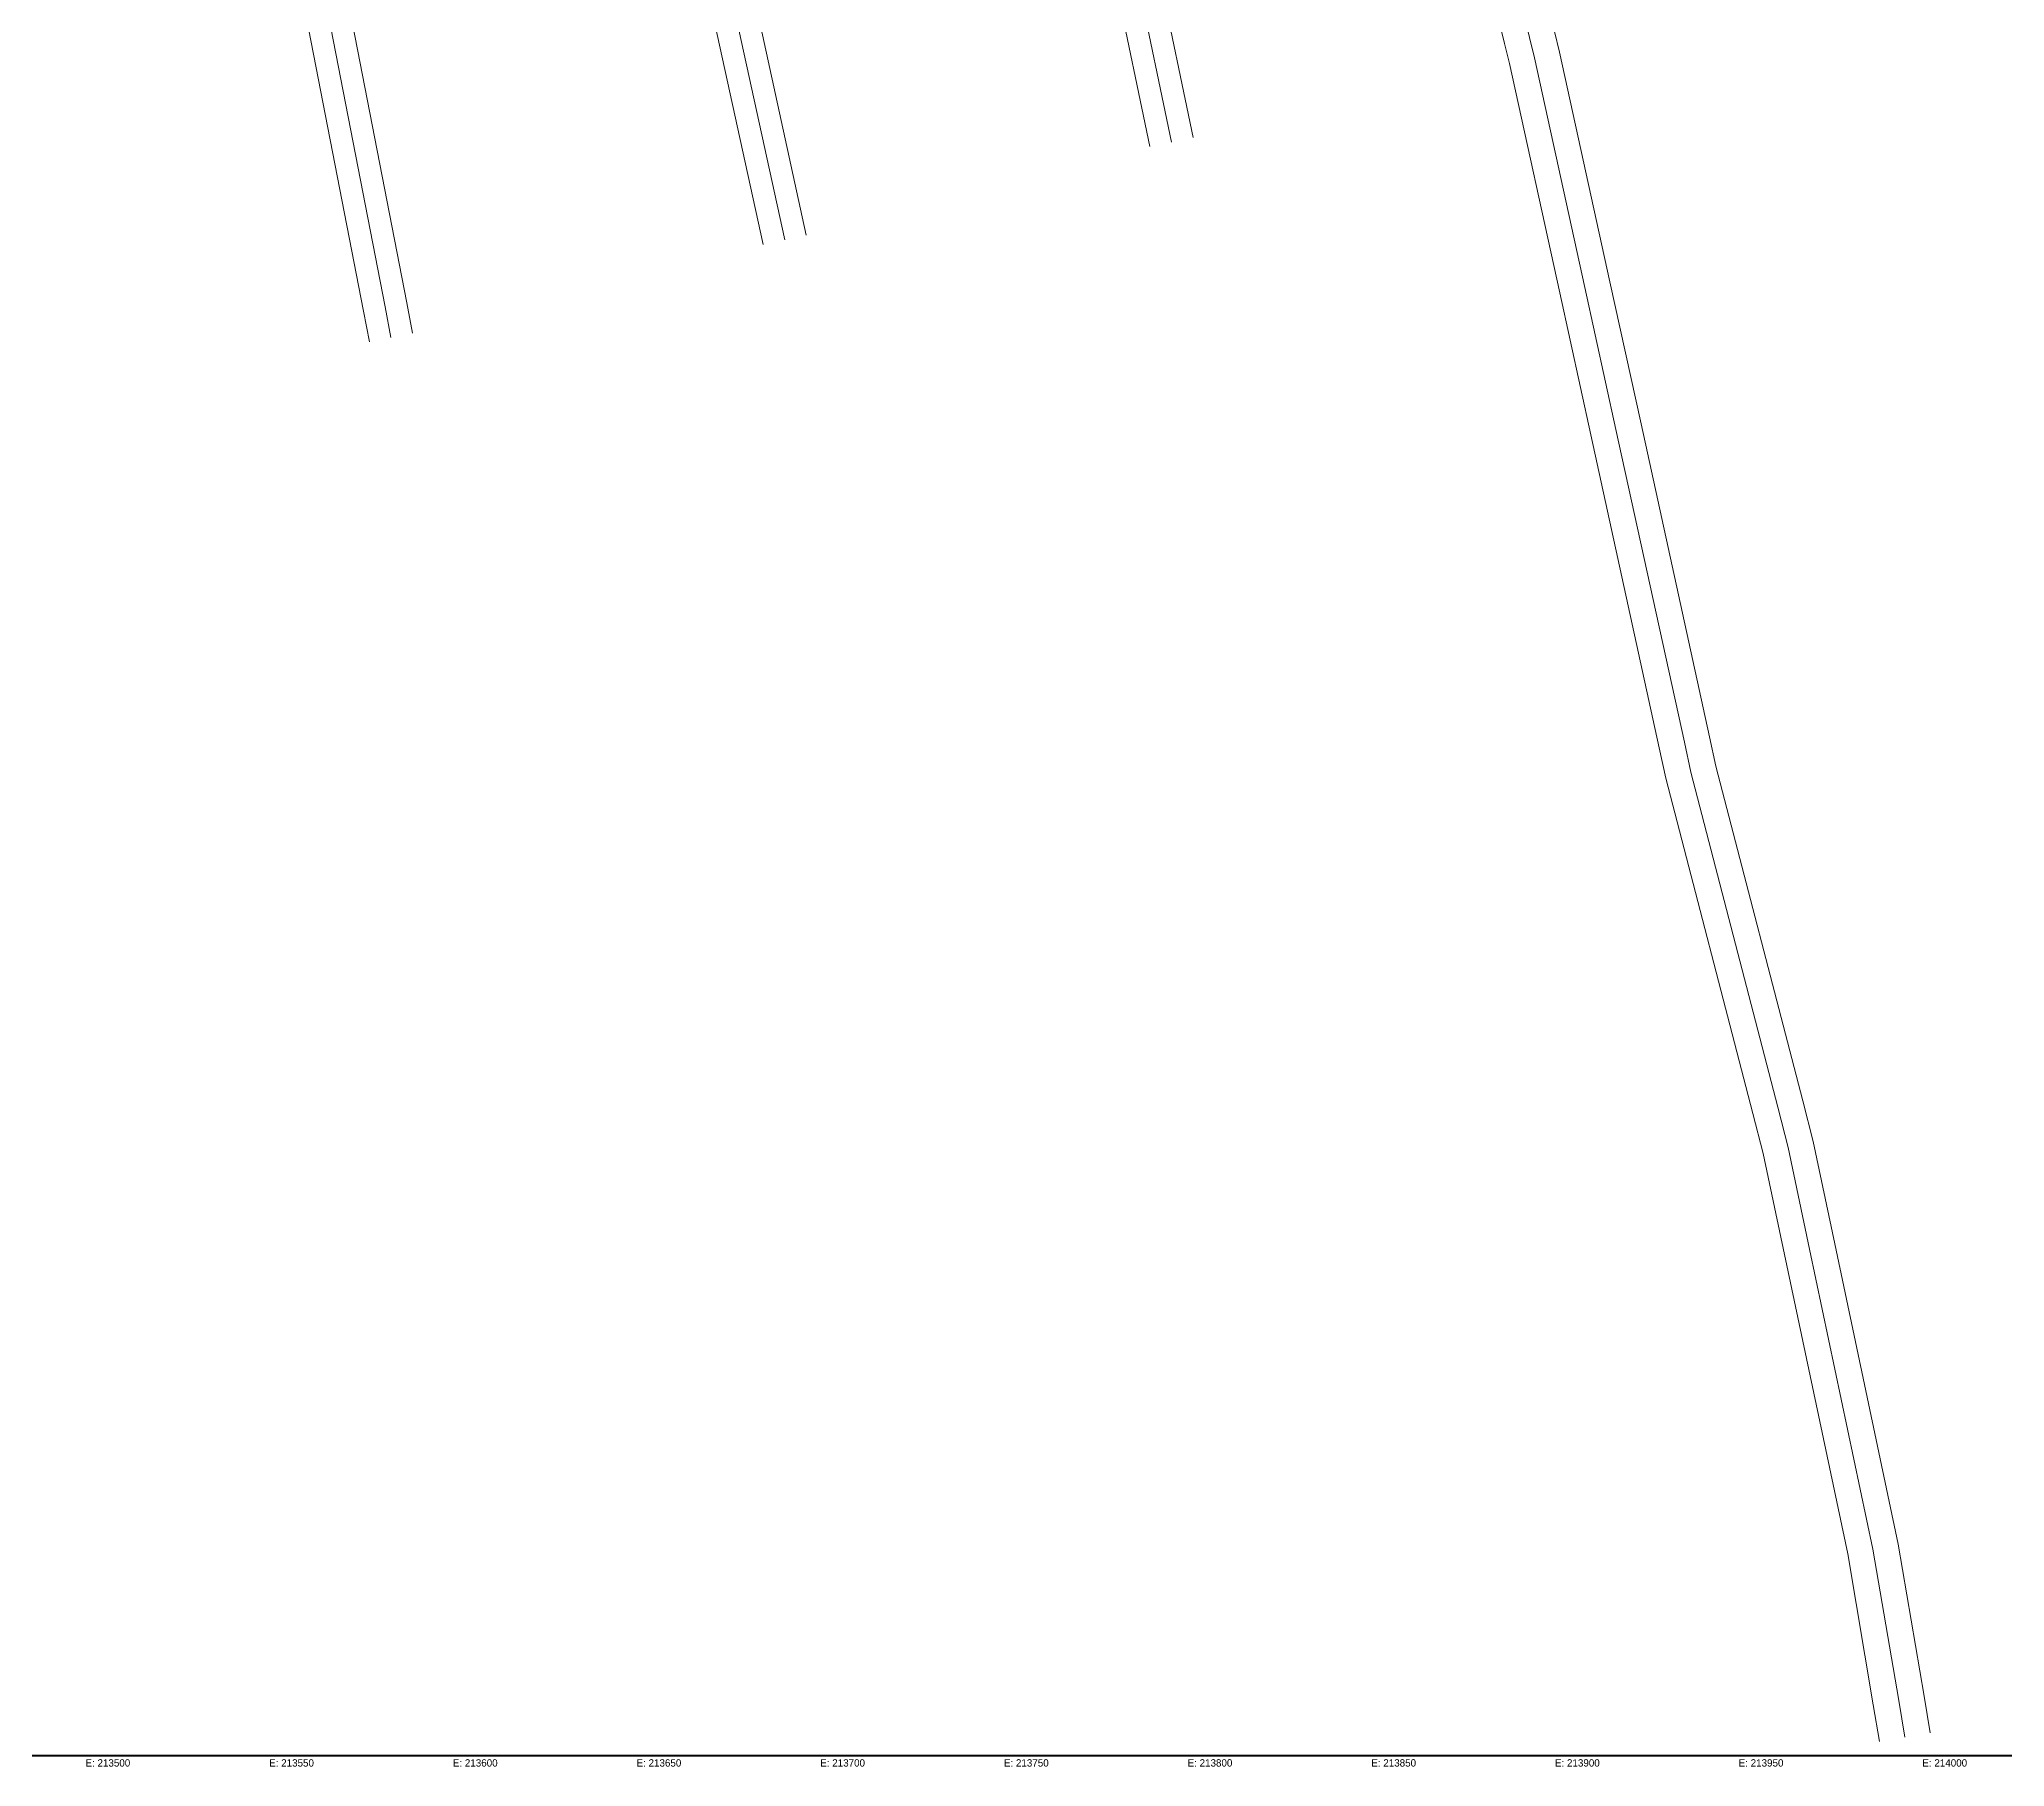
# Model space of a CAD drawing. Header units: metres. Extents: x 212809 to 214582, y 7522455 to 7524839.
# Drawn here: x 213481 to 214016, y 7522455 to 7522925 of the extents above; entities that cross this region are included whole.
import ezdxf
from ezdxf.enums import TextEntityAlignment as Align

# ---------------------------------------------------------------- set-up
doc = ezdxf.new("R2010")
doc.units = ezdxf.units.M
for name, color, linetype, lineweight in [('QUADRO', 7, 'Continuous', 50), ('VIAS', 8, 'Continuous', 15), ('VIAS_MEIO_FIO', 251, 'Continuous', 9)]:
    doc.layers.add(name, color=color, linetype=linetype, lineweight=lineweight)

msp = doc.modelspace()

# ---------------------------------------------------------------- linework, layer by layer
at = {"layer": 'QUADRO', "color": 7}
msp.add_lwpolyline([(212814.12, 7522457.86), (214514, 7522457.86), (214514, 7524839), (212814.12, 7524839)], close=True, dxfattribs=at)
at = {"layer": 'VIAS'}
for points in [[(213467.7, 7523660.33), (213457.36, 7523561.53), (213452.73, 7523498.5), (213464.66, 7523428.69), (213481.09, 7523347.9), (213502.28, 7523225.43), (213528.43, 7523100.91), (213540.51, 7523044.38), (213557.36, 7522945.39), (213575.45, 7522852.11), (213577.07, 7522843.77)], [(213684.25, 7522870.36), (213665.49, 7522956.2), (213662.67, 7522969.05), (213647.89, 7523050.73), (213643.7, 7523068.2), (213633.6, 7523123.59), (213631.7, 7523134.02), (213608.46, 7523250.23), (213605.95, 7523262.81), (213587.85, 7523372.73), (213571.08, 7523465.94), (213568.55, 7523480.01), (213571.9, 7523556.98)], [(213789.52, 7522896.98), (213771.19, 7522984.87), (213769.03, 7522995.2), (213754.58, 7523067.37), (213752.13, 7523079.55), (213734.11, 7523167.16), (213710.86, 7523284.53), (213708.14, 7523298.23), (213686.04, 7523395.12), (213676.1, 7523452.01), (213673.9, 7523464.65)], [(213777.23, 7523452.61), (213799.15, 7523340.32), (213800.78, 7523331.95), (213822.15, 7523222.41), (213824.96, 7523209.57), (213826.34, 7523203.3), (213835.94, 7523154.4), (213847.77, 7523105.35), (213850.88, 7523089.15), (213865, 7523015.67), (213887.01, 7522925.44), (213888.36, 7522919.9), (213902.04, 7522857.42), (213910.5, 7522818.75), (213929.12, 7522733.64), (213930.9, 7522725.53), (213954.55, 7522634.32), (213957.39, 7522623.35), (213963.23, 7522595.69), (213980.47, 7522514.04), (213987.46, 7522472.85), (213989.16, 7522462.86)]]:
    msp.add_lwpolyline(points, dxfattribs=at)
at = {"layer": 'VIAS_MEIO_FIO', "color": 251}
for points in [[(213461.73, 7523660.95), (213451.39, 7523562.06), (213446.69, 7523498.21), (213458.76, 7523427.58), (213475.19, 7523346.79), (213496.39, 7523224.3), (213522.56, 7523099.67), (213534.62, 7523043.25), (213551.46, 7522944.31), (213569.56, 7522850.97), (213571.18, 7522842.63)], [(213473.67, 7523659.7), (213463.34, 7523561), (213458.76, 7523498.78), (213470.55, 7523429.79), (213486.98, 7523349.01), (213508.18, 7523226.55), (213534.3, 7523102.16), (213546.41, 7523045.52), (213563.26, 7522946.46), (213581.34, 7522853.25), (213582.96, 7522844.92)], [(213678.39, 7522869.08), (213659.62, 7522954.92), (213656.79, 7522967.87), (213642.01, 7523049.49), (213637.82, 7523066.96), (213627.7, 7523122.52), (213625.81, 7523132.89), (213602.58, 7523249.05), (213600.05, 7523261.73), (213581.94, 7523371.71), (213565.17, 7523464.88), (213562.53, 7523479.61), (213565.91, 7523557.24)], [(213690.12, 7522871.64), (213671.35, 7522957.48), (213668.56, 7522970.22), (213653.76, 7523051.96), (213649.57, 7523069.44), (213639.51, 7523124.67), (213637.59, 7523135.15), (213614.35, 7523251.41), (213611.86, 7523263.88), (213593.76, 7523373.75), (213576.98, 7523467), (213574.57, 7523480.42), (213577.89, 7523556.71)], [(213795.39, 7522898.21), (213777.06, 7522986.1), (213774.91, 7522996.41), (213760.46, 7523068.55), (213758.01, 7523080.74), (213739.99, 7523168.35), (213716.74, 7523285.69), (213714.01, 7523299.48), (213691.92, 7523396.31), (213682.01, 7523453.04), (213679.81, 7523465.68)], [(213783.65, 7522895.76), (213765.32, 7522983.65), (213763.15, 7522994), (213748.69, 7523066.19), (213746.25, 7523078.36), (213728.22, 7523165.98), (213704.97, 7523283.36), (213702.27, 7523296.98), (213680.15, 7523393.94), (213670.19, 7523450.98), (213667.99, 7523463.62)], [(213784.1, 7523453.95), (213806.02, 7523341.66), (213807.65, 7523333.29), (213829, 7523223.83), (213831.8, 7523211.07), (213833.19, 7523204.72), (213842.78, 7523155.89), (213854.61, 7523106.84), (213857.76, 7523090.47), (213871.84, 7523017.16), (213893.81, 7522927.1), (213895.18, 7522921.48), (213908.88, 7522858.91), (213917.34, 7522820.25), (213935.96, 7522735.14), (213937.71, 7522727.16), (213961.33, 7522636.07), (213964.21, 7522624.95), (213970.08, 7522597.13), (213987.35, 7522515.35), (213994.37, 7522474.02), (213996.06, 7522464.03)], [(213770.36, 7523451.27), (213792.28, 7523338.98), (213793.91, 7523330.61), (213815.29, 7523220.99), (213818.12, 7523208.07), (213819.48, 7523201.88), (213829.1, 7523152.9), (213840.93, 7523103.87), (213844.01, 7523087.83), (213858.16, 7523014.18), (213880.21, 7522923.78), (213881.54, 7522918.32), (213895.2, 7522855.92), (213903.67, 7522817.26), (213922.29, 7522732.14), (213924.09, 7522723.9), (213947.78, 7522632.56), (213950.58, 7522621.75), (213956.38, 7522594.24), (213973.59, 7522512.73), (213980.56, 7522471.67), (213982.26, 7522461.69)]]:
    msp.add_lwpolyline(points, dxfattribs=at)

# ---------------------------------------------------------------- texts
at = {"layer": 'QUADRO'}
for s, p in [('E: 213500', (213500, 7522454.86)), ('E: 213550', (213550, 7522454.86)), ('E: 213600', (213600, 7522454.86)), ('E: 213650', (213650, 7522454.86)), ('E: 213700', (213700, 7522454.86)), ('E: 213750', (213750, 7522454.86)), ('E: 213800', (213800, 7522454.86)), ('E: 213850', (213850, 7522454.86)), ('E: 213900', (213900, 7522454.86)), ('E: 213950', (213950, 7522454.86)), ('E: 214000', (214000, 7522454.86))]:
    msp.add_text(s, height=2, dxfattribs=at).set_placement(p, align=Align.CENTER)

doc.saveas('drawing.dxf')
